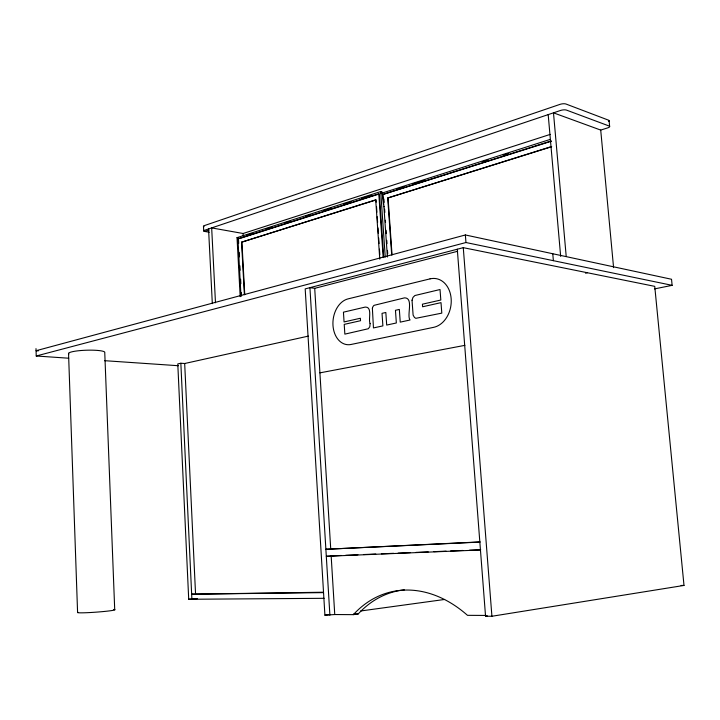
<?xml version="1.0" encoding="UTF-8"?>
<svg xmlns="http://www.w3.org/2000/svg" width="720" height="720" viewBox="0 0 720 720"><rect width="100%" height="100%" fill="white"/><g stroke="black" fill="none" stroke-linecap="round" stroke-linejoin="round"><path stroke-width="1.08" d="M566.19 256.248L553.482 112.833L600.714 130.077L607.68 127.89A4.14 1.242 -8.1 0 0 609.102 126L566.523 110.115A4.311 1.377 -7.8 0 0 560.592 110.439L204.39 230.355A3.213 0.81 -2.1 0 0 204.849 231.462L209.025 230.094M215.478 302.787L211.671 227.907L243.099 233.496L550.242 134.388M383.472 204.237A11.7 7.281 73.9 0 1 383.319 203.22L382.014 191.889L380.709 191.574L237.033 237.663L238.347 237.888M246.861 235.161L252.18 233.46M267.084 228.69L272.403 226.989M285.174 222.894L290.493 221.193M305.397 216.423L310.716 214.722M323.487 210.627L330.939 208.242M343.71 204.156L351.153 201.771M361.8 198.36L371.376 195.291M240.975 295.947L237.924 238.833L378.801 193.815L379.341 193.941L383.733 257.589M239.526 238.581L378.27 194.283M381.78 193.185L550.17 139.419M397.017 189.054L404.514 186.66M413.091 183.933L424.872 180.171M482.742 161.73L488.097 160.02M503.1 155.241L508.455 153.531M387.405 257.004L383.058 194.409L551.043 140.985M551.556 141.156L383.058 194.409M244.386 294.66L241.56 242.19L375.705 199.854L376.218 202.167M241.56 242.19L376.065 199.935M391.689 254.871L387.711 198.009L551.34 146.61M387.711 198.009L551.691 146.718M654.498 288.909L672.129 285.336L671.526 279.261L465.363 234.963L36.063 350.721L38.304 350.883M36 348.615L36.234 355.995L465.957 242.523L672.129 285.336M457.29 249.219L485.55 616.221L491.913 616.257L684 585.432L654.741 286.353L463.275 247.662L305.19 288.891L324.909 615.177L334.755 614.538L353.358 614.646A134.073 96.165 76.1 0 1 467.487 615.33L485.946 615.438M329.895 615.204L309.924 287.658L314.712 288.342L457.641 251.28M308.367 336.105L184.68 363.51L180.846 363.24L177.786 363.924L188.712 599.274L324.117 598.311M585.477 273.168L587.394 272.745M319.905 372.861L464.895 345.348M485.55 616.221L487.449 615.915M353.358 614.646L358.182 613.98A133.479 96.066 76 0 1 404.352 589.86M360.594 610.992L444.627 599.463M324.909 615.177L329.364 614.565M188.712 599.274L194.301 598.653M197.469 598.635L191.889 599.247L180.846 363.24M323.343 592.218L191.646 594.18L323.199 592.632M341.199 555.471L326.304 556.299L480.447 549.981M480.078 541.908L325.872 549.279L479.844 542.097M345.663 555.282L357.939 554.778M363.519 554.544L375.795 554.04M381.384 553.815L393.66 553.311M398.124 553.122L410.4 552.618M415.98 552.393L428.256 551.889M433.836 551.655L446.112 551.151M450.585 550.971L462.861 550.458M469.557 550.188L480.717 549.729M681.075 585.468L684 585.432M353.808 613.953L358.182 613.98M36.234 355.995L68.688 358.218M104.499 360.675L178.371 365.724M237.924 238.833L238.455 238.923L238.698 243.405M204.903 231.471L209.295 232.236M380.844 193.464L381.483 193.617L381.348 191.727M609.102 120.744L609.651 126.558M600.714 130.077L613.584 267.642M548.19 114.615L560.673 256.419M552.771 253.737L553.374 260.676M465.363 234.963L465.957 242.523M463.275 247.662L491.913 616.257M388.071 198.09L392.049 254.943M383.904 198.999L384.138 202.356M384.606 209.061L384.84 212.409M385.38 220.23L385.533 222.462M386.082 230.283L386.316 233.64M386.775 240.345L387.009 243.693M387.477 250.398L387.711 253.755M380.709 191.574L385.254 257.184M378.801 193.815L383.193 257.499M376.524 206.649L376.911 212.238M377.217 216.711L377.604 222.309M377.991 227.898L378.369 233.487M378.675 237.96L379.062 243.558M379.449 249.147L379.827 254.745M375.705 199.854L379.773 259.155M314.712 288.342L330.723 548.892M331.155 555.876L334.755 614.538M243.099 233.496L243.225 235.737M241.929 242.244L244.755 294.705M239.175 252.36L239.418 256.833M239.895 265.788L240.138 270.27M240.615 279.225L240.858 283.698M241.335 292.662L241.515 296.019M237.033 237.6L240.183 296.64M208.557 228.951L212.319 303.633M203.472 226.305L203.706 230.976M184.68 363.51L195.543 593.757M114.714 609.678L104.76 352.656A18.162 2.763 -1.8 0 0 85.635 350.244A18.162 2.763 -1.8 0 0 68.886 354.06M68.544 353.349L77.589 612.585M113.625 609.498A18.675 0.999 -4.2 0 1 97.677 612.036A18.675 0.999 -4.2 0 1 77.904 612.297M204.084 226.674A3.213 0.819 -2.1 0 1 204.156 225.675L560.043 104.355A4.302 1.395 -7.8 0 1 565.974 104.022L608.553 120.186A4.14 1.26 -8.2 0 1 608.562 121.455M384.156 206.874A11.7 7.281 73.9 0 1 383.949 206.235M412.038 300.249L413.109 315.108L414.459 317.457L415.827 318.321L441.801 313.128L441.009 302.643L422.613 306.774L422.424 304.191L440.82 300.024L440.028 289.53L414.873 295.533L412.983 297.387L412.038 300.249M370.107 323.613L369.792 326.763L368.325 328.734L344.853 334.134L344.223 324.378L360.54 320.715L360.378 318.249L344.07 321.939L343.44 312.174L365.238 307.071C372.888 306.837 367.974 319.635 370.107 323.613M372.384 308.349L373.455 327.933L382.887 325.89L382.032 313.344L385.83 312.48L386.694 325.071L396.342 322.974L395.46 310.302L399.339 309.42L400.239 322.137L410.058 320.004C406.449 315.612 414.009 297.666 404.478 297.864L374.112 305.325A4.167 3.069 -82.3 0 0 372.627 307.431L372.384 308.349M430.047 278.865L348.075 298.872A23.193 16.758 -83.3 0 0 332.982 325.413A23.193 16.758 -83.3 0 0 351.036 344.475L433.629 327.339A24.741 18.981 -81.1 0 0 451.161 298.737A24.741 18.981 -81.1 0 0 430.047 278.865"/></g></svg>
